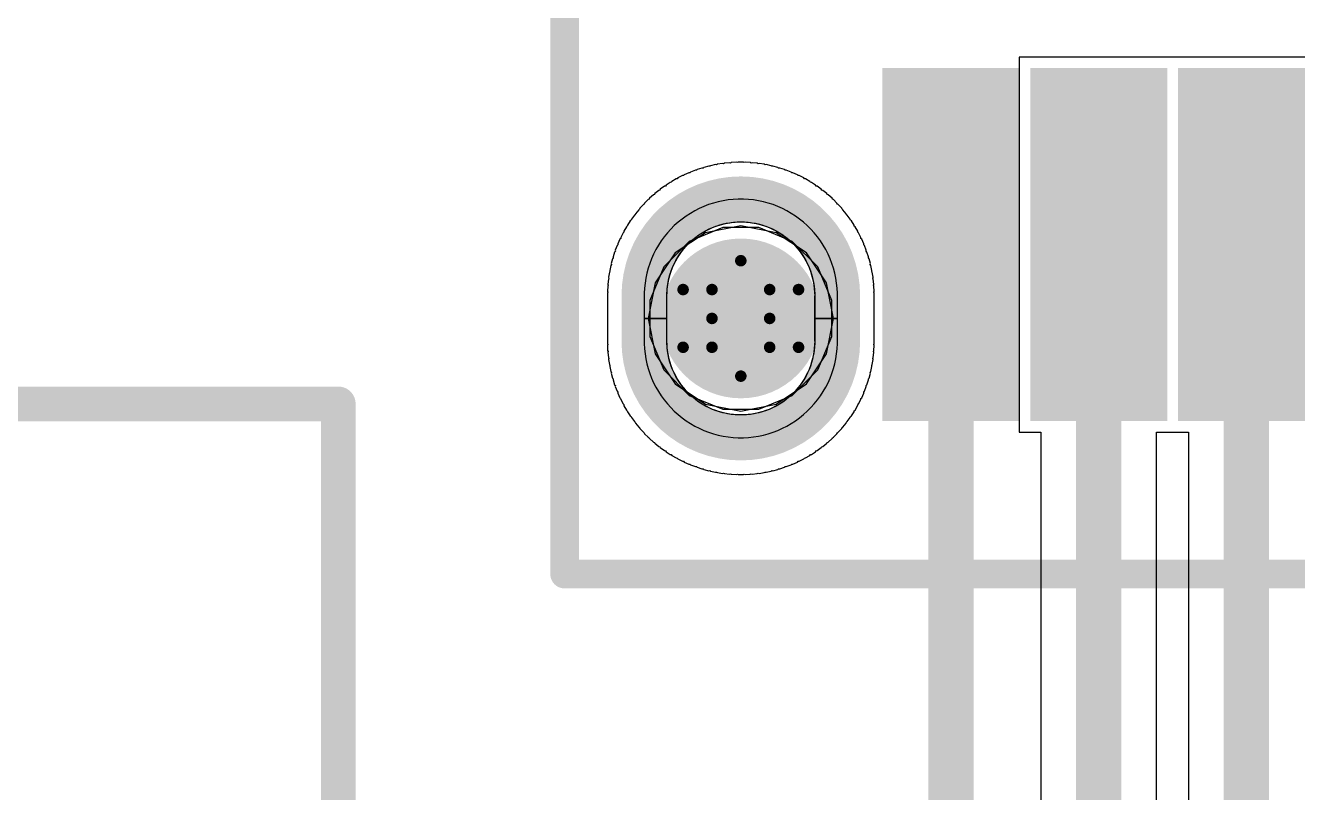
# Model space of a CAD drawing. Header units: inches. Extents: x 0 to 423, y -3 to 110.
# Drawn here: x 51.9 to 57.5, y 72.91 to 76.29 of the extents above; entities that cross this region are included whole.
import ezdxf

# ---------------------------------------------------------------- set-up
doc = ezdxf.new("R2010")
doc.units = ezdxf.units.IN
for name, color, linetype in [('Bottom Layer', 5, 'Continuous'), ('Bottom Solder', 6, 'Continuous'), ('Drill Drawing', 1, 'Continuous'), ('Mechanical 1', 6, 'Continuous'), ('Mechanical 13', 56, 'Continuous'), ('Mid Layer', 16, 'Continuous'), ('Mid Layer 2', 76, 'Continuous'), ('Multi-Layer', 9, 'Continuous'), ('Pad Holes', 156, 'Continuous'), ('Top Layer', 1, 'Continuous'), ('Top Overlay', 2, 'Continuous'), ('Top Paste', 8, 'Continuous'), ('Top Solder', 216, 'Continuous')]:
    doc.layers.add(name, color=color, linetype=linetype)

# ---------------------------------------------------------------- blocks, each defined once
blk = doc.blocks.new('CON_2078430004_MOL_1')
at = {"layer": 'Mechanical 13'}
for points in [[(-9.95, 3.076, 0.127, 0.127, 0), (-9.95, -4.224, 0.127, 0.127, 0)], [(2.45, -4.224, 0.127, 0.127, 0), (-9.95, -4.224, 0.127, 0.127, 0)]]:
    blk.add_lwpolyline(points, format="xyseb", dxfattribs=at)
blk.add_lwpolyline([(-9.9818, -4.224, 0.0635, 0.0635, 1), (-9.9183, -4.224, 0.0635, 0.0635, 1)], format="xyseb", close=True, dxfattribs=at)
blk.add_lwpolyline([(-9.9818, -4.224, 0.0635, 0.0635, 1), (-9.9183, -4.224, 0.0635, 0.0635, 1)], format="xyseb", close=True, dxfattribs=at)
at = {"layer": 'Top Overlay'}
for points in [[(-9.95, 3.076, 0.1524, 0.1524, 0), (-9.95, -4.224, 0.1524, 0.1524, 0)], [(2.45, -4.224, 0.1524, 0.1524, 0), (-9.95, -4.224, 0.1524, 0.1524, 0)]]:
    blk.add_lwpolyline(points, format="xyseb", dxfattribs=at)
blk.add_lwpolyline([(-9.9881, -4.224, 0.0762, 0.0762, 1), (-9.9119, -4.224, 0.0762, 0.0762, 1)], format="xyseb", close=True, dxfattribs=at)
blk.add_lwpolyline([(-9.9881, -4.224, 0.0762, 0.0762, 1), (-9.9119, -4.224, 0.0762, 0.0762, 1)], format="xyseb", close=True, dxfattribs=at)
blk = doc.blocks.new('MOLEX_0475890001_59')
at = {"layer": 'Bottom Layer'}
h = blk.add_hatch(color=5, dxfattribs=at)
edge = h.paths.add_edge_path()
edge.add_arc((2.225, 3), 0.25, 0, 360)
at = {"layer": 'Bottom Solder'}
h = blk.add_hatch(color=6, dxfattribs=at)
edge = h.paths.add_edge_path()
edge.add_arc((2.225, 3), 0.3516, 0, 360)
at = {"layer": 'Mid Layer'}
h = blk.add_hatch(color=16, dxfattribs=at)
edge = h.paths.add_edge_path()
edge.add_arc((2.225, 3), 0.25, 0, 360)
at = {"layer": 'Mid Layer 2'}
h = blk.add_hatch(color=76, dxfattribs=at)
edge = h.paths.add_edge_path()
edge.add_arc((2.225, 3), 0.25, 0, 360)
at = {"layer": 'Multi-Layer'}
h = blk.add_hatch(color=9, dxfattribs=at)
edge = h.paths.add_edge_path()
edge.add_arc((2.225, 3), 0.25, 0, 360)
at = {"layer": 'Pad Holes'}
h = blk.add_hatch(color=7, dxfattribs=at)
edge = h.paths.add_edge_path()
edge.add_arc((2.225, 3), 0.25, 0, 360)
at = {"layer": 'Top Layer'}
for points in [[(-0.2, 3.35), (0.2, 3.35), (0.2, 2), (-0.2, 2)], [(0.45, 3.35), (0.85, 3.35), (0.85, 2), (0.45, 2)], [(1.1, 3.35), (1.5, 3.35), (1.5, 2), (1.1, 2)]]:
    blk.add_hatch(color=1, dxfattribs=at).paths.add_polyline_path(points)
h = blk.add_hatch(color=1, dxfattribs=at)
edge = h.paths.add_edge_path()
edge.add_arc((2.225, 3), 0.25, 0, 360)
at = {"layer": 'Top Paste'}
for points in [[(-0.2, 3.35), (0.2, 3.35), (0.2, 2), (-0.2, 2)], [(0.45, 3.35), (0.85, 3.35), (0.85, 2), (0.45, 2)], [(1.1, 3.35), (1.5, 3.35), (1.5, 2), (1.1, 2)]]:
    blk.add_hatch(color=8, dxfattribs=at).paths.add_polyline_path(points)
at = {"layer": 'Top Solder'}
for points in [[(-0.3016, 3.4516), (0.3016, 3.4516), (0.3016, 1.8984), (-0.3016, 1.8984)], [(0.3484, 3.4516), (0.9516, 3.4516), (0.9516, 1.8984), (0.3484, 1.8984)], [(0.9984, 3.4516), (1.6016, 3.4516), (1.6016, 1.8984), (0.9984, 1.8984)]]:
    blk.add_hatch(color=216, dxfattribs=at).paths.add_polyline_path(points)
h = blk.add_hatch(color=216, dxfattribs=at)
edge = h.paths.add_edge_path()
edge.add_arc((2.225, 3), 0.3516, 0, 360)
at = {"layer": 'Mechanical 1'}
for points, format in [([(3, 4.125, 0.127, 0.127, 0), (-3, 4.125, 0.127, 0.127, 0)], "xyseb"), ([(3, 4.125, 0.127, 0.127, 0), (3, 1.375, 0.127, 0.127, 0)], "xyseb"), ([(1.9, 3.1, -0.414214), (2.225, 3.425)], "xyb"), ([(1.9, 3.1, -0.414214), (2.225, 3.425)], "xyb"), ([(2.225, 3.425, -0.414214), (2.55, 3.1)], "xyb"), ([(2.225, 3.425, -0.414214), (2.55, 3.1)], "xyb"), ([(2.225, 2.575, -0.414214), (1.9, 2.9)], "xyb"), ([(2.225, 2.575, -0.414214), (1.9, 2.9)], "xyb"), ([(2.55, 2.9, -0.414214), (2.225, 2.575)], "xyb"), ([(2.55, 2.9, -0.414214), (2.225, 2.575)], "xyb")]:
    blk.add_lwpolyline(points, format=format, dxfattribs=at)
for points, format in [([(2.9682, 4.125, 0.0635, 0.0635, 1), (3.0317, 4.125, 0.0635, 0.0635, 1)], "xyseb"), ([(2.9682, 4.125, 0.0635, 0.0635, 1), (3.0317, 4.125, 0.0635, 0.0635, 1)], "xyseb"), ([(2.225, 3.425, 1), (2.225, 3.425, 1)], "xyb"), ([(2.225, 3.425, 1), (2.225, 3.425, 1)], "xyb"), ([(2.225, 3.425, 1), (2.225, 3.425, 1)], "xyb"), ([(2.225, 3.425, 1), (2.225, 3.425, 1)], "xyb"), ([(1.9, 3.1, 1), (1.9, 3.1, 1)], "xyb"), ([(1.9, 3.1, 1), (1.9, 3.1, 1)], "xyb"), ([(1.9, 3.1, 1), (1.9, 3.1, 1)], "xyb"), ([(1.9, 3.1, 1), (1.9, 3.1, 1)], "xyb"), ([(2.55, 3.1, 1), (2.55, 3.1, 1)], "xyb"), ([(2.55, 3.1, 1), (2.55, 3.1, 1)], "xyb"), ([(2.55, 3.1, 1), (2.55, 3.1, 1)], "xyb"), ([(2.55, 3.1, 1), (2.55, 3.1, 1)], "xyb"), ([(1.9, 2.9, 1), (1.9, 2.9, 1)], "xyb"), ([(1.9, 2.9, 1), (1.9, 2.9, 1)], "xyb"), ([(1.9, 2.9, 1), (1.9, 2.9, 1)], "xyb"), ([(1.9, 2.9, 1), (1.9, 2.9, 1)], "xyb"), ([(2.55, 2.9, 1), (2.55, 2.9, 1)], "xyb"), ([(2.55, 2.9, 1), (2.55, 2.9, 1)], "xyb"), ([(2.55, 2.9, 1), (2.55, 2.9, 1)], "xyb"), ([(2.55, 2.9, 1), (2.55, 2.9, 1)], "xyb"), ([(2.225, 2.575, 1), (2.225, 2.575, 1)], "xyb"), ([(2.225, 2.575, 1), (2.225, 2.575, 1)], "xyb"), ([(2.225, 2.575, 1), (2.225, 2.575, 1)], "xyb"), ([(2.225, 2.575, 1), (2.225, 2.575, 1)], "xyb")]:
    blk.add_lwpolyline(points, format=format, close=True, dxfattribs=at)
for points in [[(1.9, 3.1), (1.9, 2.9)], [(1.9, 3.1), (1.9, 2.9)], [(2.55, 3.1), (2.55, 2.9)], [(2.55, 3.1), (2.55, 2.9)]]:
    blk.add_lwpolyline(points, dxfattribs=at)
at = {"layer": 'Top Layer'}
for p, q in [((2.0221, 3.4736), (2.0029, 3.4625)), ((2.042, 3.4837), (2.0221, 3.4736)), ((2.0623, 3.4928), (2.042, 3.4837)), ((2.0831, 3.5008), (2.0623, 3.4928)), ((2.1043, 3.5076), (2.0831, 3.5008)), ((2.1257, 3.5134), (2.1043, 3.5076)), ((2.1475, 3.518), (2.1257, 3.5134)), ((2.1695, 3.5215), (2.1475, 3.518)), ((2.1916, 3.5238), (2.1695, 3.5215)), ((2.2139, 3.525), (2.1916, 3.5238)), ((2.2361, 3.525), (2.2139, 3.525)), ((2.2584, 3.5238), (2.2361, 3.525)), ((2.2805, 3.5215), (2.2584, 3.5238)), ((2.3025, 3.518), (2.2805, 3.5215)), ((2.3242, 3.5134), (2.3025, 3.518)), ((2.3458, 3.5076), (2.3242, 3.5134)), ((2.3669, 3.5008), (2.3458, 3.5076)), ((2.3877, 3.4928), (2.3669, 3.5008)), ((2.408, 3.4837), (2.3877, 3.4928)), ((2.4279, 3.4736), (2.408, 3.4837)), ((2.4471, 3.4625), (2.4279, 3.4736)), ((1.9489, 3.4233), (1.9324, 3.4084)), ((1.9662, 3.4373), (1.9489, 3.4233)), ((1.9842, 3.4504), (1.9662, 3.4373)), ((2.0029, 3.4625), (1.9842, 3.4504)), ((2.1327, 3.4117), (2.1491, 3.4161)), ((2.1491, 3.4161), (2.1657, 3.4197)), ((2.1657, 3.4197), (2.1826, 3.4223)), ((2.1826, 3.4223), (2.1995, 3.4241)), ((2.1995, 3.4241), (2.2165, 3.425)), ((2.2165, 3.425), (2.2335, 3.425)), ((2.2335, 3.425), (2.2505, 3.4241)), ((2.2505, 3.4241), (2.2674, 3.4223)), ((2.2674, 3.4223), (2.2842, 3.4197)), ((2.2842, 3.4197), (2.3009, 3.4161)), ((2.3009, 3.4161), (2.3173, 3.4117)), ((2.4658, 3.4504), (2.4471, 3.4625)), ((2.4838, 3.4373), (2.4658, 3.4504)), ((2.5011, 3.4233), (2.4838, 3.4373)), ((2.5177, 3.4084), (2.5011, 3.4233)), ((1.9017, 3.3761), (1.8877, 3.3588)), ((1.9166, 3.3927), (1.9017, 3.3761)), ((1.9324, 3.4084), (1.9166, 3.3927)), ((2.0271, 3.3579), (2.0408, 3.3679)), ((2.0408, 3.3679), (2.0551, 3.3772)), ((2.0551, 3.3772), (2.0699, 3.3857)), ((2.0699, 3.3857), (2.085, 3.3934)), ((2.085, 3.3934), (2.1006, 3.4004)), ((2.1006, 3.4004), (2.1165, 3.4065)), ((2.1165, 3.4065), (2.1327, 3.4117)), ((2.3173, 3.4117), (2.3335, 3.4065)), ((2.3335, 3.4065), (2.3494, 3.4004)), ((2.3494, 3.4004), (2.365, 3.3934)), ((2.365, 3.3934), (2.3801, 3.3857)), ((2.3801, 3.3857), (2.3949, 3.3772)), ((2.3949, 3.3772), (2.4091, 3.3679)), ((2.4091, 3.3679), (2.4229, 3.3579)), ((2.5334, 3.3927), (2.5177, 3.4084)), ((2.5483, 3.3761), (2.5334, 3.3927)), ((2.5623, 3.3588), (2.5483, 3.3761)), ((1.8625, 3.3221), (1.8514, 3.3029)), ((1.8746, 3.3408), (1.8625, 3.3221)), ((1.8877, 3.3588), (1.8746, 3.3408)), ((1.9671, 3.2979), (1.9778, 3.3111)), ((1.9778, 3.3111), (1.9892, 3.3238)), ((1.9892, 3.3238), (2.0012, 3.3358)), ((2.0012, 3.3358), (2.0139, 3.3472)), ((2.0139, 3.3472), (2.0271, 3.3579)), ((2.4229, 3.3579), (2.4361, 3.3472)), ((2.4361, 3.3472), (2.4488, 3.3358)), ((2.4488, 3.3358), (2.4608, 3.3238)), ((2.4608, 3.3238), (2.4722, 3.3111)), ((2.4722, 3.3111), (2.4829, 3.2979)), ((2.5754, 3.3408), (2.5623, 3.3588)), ((2.5875, 3.3221), (2.5754, 3.3408)), ((2.5986, 3.3029), (2.5875, 3.3221)), ((1.8322, 3.2627), (1.8242, 3.2419)), ((1.8413, 3.283), (1.8322, 3.2627)), ((1.8514, 3.3029), (1.8413, 3.283)), ((1.9316, 3.24), (1.9393, 3.2551)), ((1.9393, 3.2551), (1.9478, 3.2699)), ((1.9478, 3.2699), (1.9571, 3.2841)), ((1.9571, 3.2841), (1.9671, 3.2979)), ((2.4829, 3.2979), (2.4929, 3.2841)), ((2.4929, 3.2841), (2.5022, 3.2699)), ((2.5022, 3.2699), (2.5107, 3.2551)), ((2.5107, 3.2551), (2.5184, 3.24)), ((2.6087, 3.283), (2.5986, 3.3029)), ((2.6178, 3.2627), (2.6087, 3.283)), ((2.6258, 3.2419), (2.6178, 3.2627)), ((1.8116, 3.1992), (1.807, 3.1775)), ((1.8174, 3.2208), (1.8116, 3.1992)), ((1.8242, 3.2419), (1.8174, 3.2208)), ((1.9089, 3.1759), (1.9133, 3.1923)), ((1.9133, 3.1923), (1.9185, 3.2085)), ((1.9185, 3.2085), (1.9246, 3.2244)), ((1.9246, 3.2244), (1.9316, 3.24)), ((2.5184, 3.24), (2.5254, 3.2244)), ((2.5254, 3.2244), (2.5315, 3.2085)), ((2.5315, 3.2085), (2.5367, 3.1923)), ((2.5367, 3.1923), (2.5411, 3.1759)), ((2.6326, 3.2208), (2.6258, 3.2419)), ((2.6384, 3.1992), (2.6326, 3.2208)), ((2.643, 3.1775), (2.6384, 3.1992)), ((1.8035, 3.1555), (1.8012, 3.1334)), ((1.807, 3.1775), (1.8035, 3.1555)), ((1.9009, 3.1255), (1.9027, 3.1424)), ((1.9027, 3.1424), (1.9053, 3.1592)), ((1.9053, 3.1592), (1.9089, 3.1759)), ((2.5411, 3.1759), (2.5447, 3.1592)), ((2.5447, 3.1592), (2.5473, 3.1424)), ((2.5473, 3.1424), (2.5491, 3.1255)), ((2.6465, 3.1555), (2.643, 3.1775)), ((2.6488, 3.1333), (2.6465, 3.1555)), ((1.8012, 3.1334), (1.8, 3.1111)), ((1.8, 3.1111), (1.8, 3)), ((1.9, 3.1085), (1.9009, 3.1255)), ((1.9, 3), (1.9, 3.1085)), ((2.5491, 3.1255), (2.55, 3.1085)), ((2.55, 3.1085), (2.55, 3)), ((2.65, 3.1111), (2.6488, 3.1333)), ((2.65, 3), (2.65, 3.1111)), ((1.8, 3), (1.9, 3)), ((1.9, 3), (1.8, 3)), ((1.8, 3), (1.8, 2.8889)), ((1.9, 2.8915), (1.9, 3)), ((2.55, 3), (2.65, 3)), ((2.65, 3), (2.55, 3)), ((2.55, 3), (2.55, 2.8915)), ((2.65, 2.8889), (2.65, 3)), ((1.8, 2.8889), (1.8012, 2.8666)), ((1.8012, 2.8666), (1.8035, 2.8445)), ((1.9009, 2.8745), (1.9, 2.8915)), ((1.9027, 2.8576), (1.9009, 2.8745)), ((1.9053, 2.8408), (1.9027, 2.8576)), ((2.5473, 2.8576), (2.5447, 2.8408)), ((2.5491, 2.8745), (2.5473, 2.8576)), ((2.55, 2.8915), (2.5491, 2.8745)), ((2.6465, 2.8445), (2.6488, 2.8666)), ((2.6488, 2.8666), (2.65, 2.8889)), ((1.8035, 2.8445), (1.807, 2.8225)), ((1.807, 2.8225), (1.8116, 2.8007)), ((1.8116, 2.8007), (1.8174, 2.7793)), ((1.9089, 2.8241), (1.9053, 2.8408)), ((1.9133, 2.8077), (1.9089, 2.8241)), ((1.9185, 2.7915), (1.9133, 2.8077)), ((2.5367, 2.8077), (2.5315, 2.7915)), ((2.5411, 2.8241), (2.5367, 2.8077)), ((2.5447, 2.8408), (2.5411, 2.8241)), ((2.6326, 2.7793), (2.6384, 2.8007)), ((2.6384, 2.8007), (2.643, 2.8225)), ((2.643, 2.8225), (2.6465, 2.8445)), ((1.8174, 2.7793), (1.8242, 2.7581)), ((1.8242, 2.7581), (1.8322, 2.7373)), ((1.9246, 2.7756), (1.9185, 2.7915)), ((1.9316, 2.76), (1.9246, 2.7756)), ((1.9393, 2.7449), (1.9316, 2.76)), ((1.9478, 2.7301), (1.9393, 2.7449)), ((2.5107, 2.7449), (2.5022, 2.7301)), ((2.5184, 2.76), (2.5107, 2.7449)), ((2.5254, 2.7756), (2.5184, 2.76)), ((2.5315, 2.7915), (2.5254, 2.7756)), ((2.6178, 2.7373), (2.6258, 2.7581)), ((2.6258, 2.7581), (2.6326, 2.7793)), ((1.8322, 2.7373), (1.8413, 2.717)), ((1.8413, 2.717), (1.8514, 2.6971)), ((1.8514, 2.6971), (1.8625, 2.6779)), ((1.9571, 2.7158), (1.9478, 2.7301)), ((1.9671, 2.7021), (1.9571, 2.7158)), ((1.9778, 2.6889), (1.9671, 2.7021)), ((1.9892, 2.6762), (1.9778, 2.6889)), ((2.4722, 2.6889), (2.4608, 2.6762)), ((2.4829, 2.7021), (2.4722, 2.6889)), ((2.4929, 2.7159), (2.4829, 2.7021)), ((2.5022, 2.7301), (2.4929, 2.7159)), ((2.5875, 2.6779), (2.5986, 2.6971)), ((2.5986, 2.6971), (2.6087, 2.717)), ((2.6087, 2.717), (2.6178, 2.7373)), ((1.8625, 2.6779), (1.8746, 2.6592)), ((1.8746, 2.6592), (1.8877, 2.6412)), ((1.8877, 2.6412), (1.9017, 2.6239)), ((2.0012, 2.6642), (1.9892, 2.6762)), ((2.0139, 2.6528), (2.0012, 2.6642)), ((2.0271, 2.6421), (2.0139, 2.6528)), ((2.0409, 2.6321), (2.0271, 2.6421)), ((2.0551, 2.6228), (2.0409, 2.6321)), ((2.4091, 2.6321), (2.3949, 2.6228)), ((2.4229, 2.6421), (2.4091, 2.6321)), ((2.4361, 2.6528), (2.4229, 2.6421)), ((2.4488, 2.6642), (2.4361, 2.6528)), ((2.4608, 2.6762), (2.4488, 2.6642)), ((2.5483, 2.6239), (2.5623, 2.6412)), ((2.5623, 2.6412), (2.5754, 2.6592)), ((2.5754, 2.6592), (2.5875, 2.6779)), ((1.9017, 2.6239), (1.9166, 2.6074)), ((1.9166, 2.6074), (1.9324, 2.5916)), ((1.9324, 2.5916), (1.9489, 2.5767)), ((1.9489, 2.5767), (1.9662, 2.5627)), ((2.0699, 2.6143), (2.0551, 2.6228)), ((2.085, 2.6066), (2.0699, 2.6143)), ((2.1006, 2.5996), (2.085, 2.6066)), ((2.1165, 2.5935), (2.1006, 2.5996)), ((2.1327, 2.5883), (2.1165, 2.5935)), ((2.1491, 2.5839), (2.1327, 2.5883)), ((2.1658, 2.5803), (2.1491, 2.5839)), ((2.1826, 2.5777), (2.1658, 2.5803)), ((2.1995, 2.5759), (2.1826, 2.5777)), ((2.2165, 2.575), (2.1995, 2.5759)), ((2.2505, 2.5759), (2.2335, 2.575)), ((2.2674, 2.5777), (2.2505, 2.5759)), ((2.2842, 2.5803), (2.2674, 2.5777)), ((2.3009, 2.5839), (2.2842, 2.5803)), ((2.3173, 2.5883), (2.3009, 2.5839)), ((2.3335, 2.5935), (2.3173, 2.5883)), ((2.3494, 2.5996), (2.3335, 2.5935)), ((2.365, 2.6066), (2.3494, 2.5996)), ((2.3801, 2.6143), (2.365, 2.6066)), ((2.3949, 2.6228), (2.3801, 2.6143)), ((2.4838, 2.5627), (2.5011, 2.5767)), ((2.5011, 2.5767), (2.5177, 2.5916)), ((2.5177, 2.5916), (2.5334, 2.6074)), ((2.5334, 2.6074), (2.5483, 2.6239)), ((1.9662, 2.5627), (1.9842, 2.5496)), ((1.9842, 2.5496), (2.0029, 2.5375)), ((2.0029, 2.5375), (2.0221, 2.5264)), ((2.0221, 2.5264), (2.042, 2.5163)), ((2.2335, 2.575), (2.2165, 2.575)), ((2.408, 2.5163), (2.4279, 2.5264)), ((2.4279, 2.5264), (2.4471, 2.5375)), ((2.4471, 2.5375), (2.4658, 2.5496)), ((2.4658, 2.5496), (2.4838, 2.5627)), ((2.042, 2.5163), (2.0623, 2.5072)), ((2.0623, 2.5072), (2.0831, 2.4992)), ((2.0831, 2.4992), (2.1043, 2.4924)), ((2.1043, 2.4924), (2.1257, 2.4866)), ((2.1257, 2.4866), (2.1475, 2.482)), ((2.1475, 2.482), (2.1695, 2.4785)), ((2.1695, 2.4785), (2.1916, 2.4762)), ((2.1916, 2.4762), (2.2139, 2.475)), ((2.2139, 2.475), (2.2361, 2.475)), ((2.2361, 2.475), (2.2583, 2.4762)), ((2.2583, 2.4762), (2.2805, 2.4785)), ((2.2805, 2.4785), (2.3025, 2.482)), ((2.3025, 2.482), (2.3242, 2.4866)), ((2.3242, 2.4866), (2.3458, 2.4924)), ((2.3458, 2.4924), (2.3669, 2.4992)), ((2.3669, 2.4992), (2.3877, 2.5072)), ((2.3877, 2.5072), (2.408, 2.5163))]:
    blk.add_line(p, q, dxfattribs=at)
at = {"layer": 'Top Paste'}
for points in [[(1.85, 3.1, 0.1, 0.1, -0.414214), (2.225, 3.475, 0.1, 0.1, 0)], [(2.225, 3.475, 0.1, 0.1, -0.414214), (2.6, 3.1, 0.1, 0.1, 0)], [(1.85, 3.1, 0.1, 0.1, 0), (1.85, 2.9, 0.1, 0.1, 0)], [(2.6, 3.1, 0.1, 0.1, 0), (2.6, 2.9, 0.1, 0.1, 0)], [(2.225, 2.525, 0.1, 0.1, -0.414214), (1.85, 2.9, 0.1, 0.1, 0)], [(2.6, 2.9, 0.1, 0.1, -0.414214), (2.225, 2.525, 0.1, 0.1, 0)]]:
    blk.add_lwpolyline(points, format="xyseb", dxfattribs=at)
for points in [[(2.2, 3.475, 0.05, 0.05, 1), (2.25, 3.475, 0.05, 0.05, 1)], [(2.2, 3.475, 0.05, 0.05, 1), (2.25, 3.475, 0.05, 0.05, 1)], [(1.825, 3.1, 0.05, 0.05, 1), (1.875, 3.1, 0.05, 0.05, 1)], [(1.825, 3.1, 0.05, 0.05, 1), (1.875, 3.1, 0.05, 0.05, 1)], [(2.575, 3.1, 0.05, 0.05, 1), (2.625, 3.1, 0.05, 0.05, 1)], [(2.575, 3.1, 0.05, 0.05, 1), (2.625, 3.1, 0.05, 0.05, 1)], [(1.825, 2.9, 0.05, 0.05, 1), (1.875, 2.9, 0.05, 0.05, 1)], [(1.825, 2.9, 0.05, 0.05, 1), (1.875, 2.9, 0.05, 0.05, 1)], [(2.575, 2.9, 0.05, 0.05, 1), (2.625, 2.9, 0.05, 0.05, 1)], [(2.575, 2.9, 0.05, 0.05, 1), (2.625, 2.9, 0.05, 0.05, 1)], [(2.2, 2.525, 0.05, 0.05, 1), (2.25, 2.525, 0.05, 0.05, 1)], [(2.2, 2.525, 0.05, 0.05, 1), (2.25, 2.525, 0.05, 0.05, 1)]]:
    blk.add_lwpolyline(points, format="xyseb", close=True, dxfattribs=at)
at = {"layer": 'Top Solder'}
for points in [[(1.8, 3.1, 0.2, 0.2, -0.414214), (2.225, 3.525, 0.2, 0.2, 0)], [(2.225, 3.525, 0.2, 0.2, -0.414214), (2.65, 3.1, 0.2, 0.2, 0)], [(1.8, 3.1, 0.2, 0.2, 0), (1.8, 2.9, 0.2, 0.2, 0)], [(2.65, 3.1, 0.2, 0.2, 0), (2.65, 2.9, 0.2, 0.2, 0)], [(2.225, 2.475, 0.2, 0.2, -0.414214), (1.8, 2.9, 0.2, 0.2, 0)], [(2.65, 2.9, 0.2, 0.2, -0.414214), (2.225, 2.475, 0.2, 0.2, 0)]]:
    blk.add_lwpolyline(points, format="xyseb", dxfattribs=at)
for points in [[(2.175, 3.525, 0.1, 0.1, 1), (2.275, 3.525, 0.1, 0.1, 1)], [(2.175, 3.525, 0.1, 0.1, 1), (2.275, 3.525, 0.1, 0.1, 1)], [(1.75, 3.1, 0.1, 0.1, 1), (1.85, 3.1, 0.1, 0.1, 1)], [(1.75, 3.1, 0.1, 0.1, 1), (1.85, 3.1, 0.1, 0.1, 1)], [(2.6, 3.1, 0.1, 0.1, 1), (2.7, 3.1, 0.1, 0.1, 1)], [(2.6, 3.1, 0.1, 0.1, 1), (2.7, 3.1, 0.1, 0.1, 1)], [(1.75, 2.9, 0.1, 0.1, 1), (1.85, 2.9, 0.1, 0.1, 1)], [(1.75, 2.9, 0.1, 0.1, 1), (1.85, 2.9, 0.1, 0.1, 1)], [(2.6, 2.9, 0.1, 0.1, 1), (2.7, 2.9, 0.1, 0.1, 1)], [(2.6, 2.9, 0.1, 0.1, 1), (2.7, 2.9, 0.1, 0.1, 1)], [(2.175, 2.475, 0.1, 0.1, 1), (2.275, 2.475, 0.1, 0.1, 1)], [(2.175, 2.475, 0.1, 0.1, 1), (2.275, 2.475, 0.1, 0.1, 1)]]:
    blk.add_lwpolyline(points, format="xyseb", close=True, dxfattribs=at)

msp = doc.modelspace()

# ---------------------------------------------------------------- linework, layer by layer
at = {"layer": 'Bottom Layer'}
for p, q in [((55.045, 75.4078), (54.8889, 75.3768)), ((55.2011, 75.3768), (55.045, 75.4078)), ((54.8889, 75.3768), (54.7566, 75.2884)), ((55.3334, 75.2884), (55.2011, 75.3768)), ((54.7566, 75.2884), (54.6682, 75.1561)), ((55.4218, 75.1561), (55.3334, 75.2884)), ((54.6682, 75.1561), (54.6372, 75)), ((55.4529, 75), (55.4218, 75.1561)), ((54.6372, 75), (54.6682, 74.8439)), ((55.4218, 74.8439), (55.4529, 75)), ((54.6682, 74.8439), (54.7566, 74.7116)), ((55.3334, 74.7116), (55.4218, 74.8439)), ((54.7566, 74.7116), (54.8889, 74.6232)), ((55.2011, 74.6232), (55.3334, 74.7116)), ((54.8889, 74.6232), (55.045, 74.5921)), ((55.045, 74.5921), (55.2011, 74.6232))]:
    msp.add_line(p, q, dxfattribs=at)
at = {"layer": 'Drill Drawing'}
for points in [[(54.918, 75.127, 0.0508, 0.0508, 0), (55.045, 75.254, 0.0508, 0.0508, 0)], [(55.045, 75.254, 0.0508, 0.0508, 0), (55.172, 75.127, 0.0508, 0.0508, 0)], [(54.791, 75.127, 0.0508, 0.0508, 0), (54.918, 75, 0.0508, 0.0508, 0)], [(54.791, 75.127, 0.0508, 0.0508, 0), (54.918, 75.127, 0.0508, 0.0508, 0)], [(55.172, 75.127, 0.0508, 0.0508, 0), (55.299, 75.127, 0.0508, 0.0508, 0)], [(55.172, 75, 0.0508, 0.0508, 0), (55.299, 75.127, 0.0508, 0.0508, 0)], [(54.791, 74.873, 0.0508, 0.0508, 0), (54.918, 75, 0.0508, 0.0508, 0)], [(55.172, 75, 0.0508, 0.0508, 0), (55.299, 74.873, 0.0508, 0.0508, 0)], [(54.791, 74.873, 0.0508, 0.0508, 0), (54.918, 74.873, 0.0508, 0.0508, 0)], [(54.918, 74.873, 0.0508, 0.0508, 0), (55.045, 74.746, 0.0508, 0.0508, 0)], [(55.045, 74.746, 0.0508, 0.0508, 0), (55.172, 74.873, 0.0508, 0.0508, 0)], [(55.172, 74.873, 0.0508, 0.0508, 0), (55.299, 74.873, 0.0508, 0.0508, 0)]]:
    msp.add_lwpolyline(points, format="xyseb", dxfattribs=at)
for points in [[(55.0323, 75.254, 0.0254, 0.0254, 1), (55.0577, 75.254, 0.0254, 0.0254, 1)], [(55.0323, 75.254, 0.0254, 0.0254, 1), (55.0577, 75.254, 0.0254, 0.0254, 1)], [(54.7783, 75.127, 0.0254, 0.0254, 1), (54.8037, 75.127, 0.0254, 0.0254, 1)], [(54.7783, 75.127, 0.0254, 0.0254, 1), (54.8037, 75.127, 0.0254, 0.0254, 1)], [(54.9053, 75.127, 0.0254, 0.0254, 1), (54.9307, 75.127, 0.0254, 0.0254, 1)], [(54.9053, 75.127, 0.0254, 0.0254, 1), (54.9307, 75.127, 0.0254, 0.0254, 1)], [(55.1593, 75.127, 0.0254, 0.0254, 1), (55.1847, 75.127, 0.0254, 0.0254, 1)], [(55.1593, 75.127, 0.0254, 0.0254, 1), (55.1847, 75.127, 0.0254, 0.0254, 1)], [(55.2863, 75.127, 0.0254, 0.0254, 1), (55.3117, 75.127, 0.0254, 0.0254, 1)], [(55.2863, 75.127, 0.0254, 0.0254, 1), (55.3117, 75.127, 0.0254, 0.0254, 1)], [(54.9053, 75, 0.0254, 0.0254, 1), (54.9307, 75, 0.0254, 0.0254, 1)], [(54.9053, 75, 0.0254, 0.0254, 1), (54.9307, 75, 0.0254, 0.0254, 1)], [(55.1593, 75, 0.0254, 0.0254, 1), (55.1847, 75, 0.0254, 0.0254, 1)], [(55.1593, 75, 0.0254, 0.0254, 1), (55.1847, 75, 0.0254, 0.0254, 1)], [(54.7783, 74.873, 0.0254, 0.0254, 1), (54.8037, 74.873, 0.0254, 0.0254, 1)], [(54.7783, 74.873, 0.0254, 0.0254, 1), (54.8037, 74.873, 0.0254, 0.0254, 1)], [(54.9053, 74.873, 0.0254, 0.0254, 1), (54.9307, 74.873, 0.0254, 0.0254, 1)], [(54.9053, 74.873, 0.0254, 0.0254, 1), (54.9307, 74.873, 0.0254, 0.0254, 1)], [(55.1593, 74.873, 0.0254, 0.0254, 1), (55.1847, 74.873, 0.0254, 0.0254, 1)], [(55.1593, 74.873, 0.0254, 0.0254, 1), (55.1847, 74.873, 0.0254, 0.0254, 1)], [(55.2863, 74.873, 0.0254, 0.0254, 1), (55.3117, 74.873, 0.0254, 0.0254, 1)], [(55.2863, 74.873, 0.0254, 0.0254, 1), (55.3117, 74.873, 0.0254, 0.0254, 1)], [(55.0323, 74.746, 0.0254, 0.0254, 1), (55.0577, 74.746, 0.0254, 0.0254, 1)], [(55.0323, 74.746, 0.0254, 0.0254, 1), (55.0577, 74.746, 0.0254, 0.0254, 1)]]:
    msp.add_lwpolyline(points, format="xyseb", close=True, dxfattribs=at)
at = {"layer": 'Mid Layer'}
for p, q in [((55.045, 75.4078), (54.8889, 75.3768)), ((55.2011, 75.3768), (55.045, 75.4078)), ((54.8889, 75.3768), (54.7566, 75.2884)), ((55.3334, 75.2884), (55.2011, 75.3768)), ((54.7566, 75.2884), (54.6682, 75.1561)), ((55.4218, 75.1561), (55.3334, 75.2884)), ((54.6682, 75.1561), (54.6372, 75)), ((55.4529, 75), (55.4218, 75.1561)), ((54.6372, 75), (54.6682, 74.8439)), ((55.4218, 74.8439), (55.4529, 75)), ((54.6682, 74.8439), (54.7566, 74.7116)), ((55.3334, 74.7116), (55.4218, 74.8439)), ((54.7566, 74.7116), (54.8889, 74.6232)), ((55.2011, 74.6232), (55.3334, 74.7116)), ((54.8889, 74.6232), (55.045, 74.5921)), ((55.045, 74.5921), (55.2011, 74.6232))]:
    msp.add_line(p, q, dxfattribs=at)
at = {"layer": 'Mid Layer 2'}
for p, q in [((54.9655, 75.4), (54.8184, 75.3391)), ((55.1246, 75.4), (54.9655, 75.4)), ((55.2716, 75.3391), (55.1246, 75.4)), ((54.8184, 75.3391), (54.7059, 75.2266)), ((55.3841, 75.2266), (55.2716, 75.3391)), ((54.7059, 75.2266), (54.645, 75.0796)), ((55.445, 75.0796), (55.3841, 75.2266)), ((54.645, 75.0796), (54.645, 74.9204)), ((55.445, 74.9204), (55.445, 75.0796)), ((54.645, 74.9204), (54.7059, 74.7734)), ((55.3841, 74.7734), (55.445, 74.9204)), ((54.7059, 74.7734), (54.8184, 74.6609)), ((55.2716, 74.6609), (55.3841, 74.7734)), ((54.8184, 74.6609), (54.9655, 74.6)), ((55.1246, 74.6), (55.2716, 74.6609)), ((54.9655, 74.6), (55.1246, 74.6))]:
    msp.add_line(p, q, dxfattribs=at)
at = {"layer": 'Top Layer'}
for p, q in [((58.92, 76.15), (56.27, 76.15)), ((56.27, 76.15), (56.27, 74.5)), ((55.0254, 75.6871), (55.0032, 75.686)), ((55.0297, 75.6856), (55.0254, 75.6871)), ((55.0339, 75.6873), (55.0297, 75.6856)), ((55.0561, 75.6873), (55.0339, 75.6873)), ((55.0604, 75.6856), (55.0561, 75.6873)), ((55.0647, 75.6871), (55.0604, 75.6856)), ((55.0869, 75.6859), (55.0647, 75.6871)), ((54.796, 75.6321), (54.7928, 75.6287)), ((54.8163, 75.6411), (54.796, 75.6321)), ((54.8208, 75.6412), (54.8163, 75.6411)), ((54.8241, 75.6443), (54.8208, 75.6412)), ((54.8449, 75.6523), (54.8241, 75.6443)), ((54.8494, 75.6522), (54.8449, 75.6523)), ((54.8529, 75.6551), (54.8494, 75.6522)), ((54.8741, 75.662), (54.8529, 75.6551)), ((54.8786, 75.6617), (54.8741, 75.662)), ((54.8822, 75.6645), (54.8786, 75.6617)), ((54.9037, 75.6702), (54.8822, 75.6645)), ((54.9083, 75.6696), (54.9037, 75.6702)), ((54.912, 75.6722), (54.9083, 75.6696)), ((54.9338, 75.6768), (54.912, 75.6722)), ((54.9383, 75.676), (54.9338, 75.6768)), ((54.9421, 75.6784), (54.9383, 75.676)), ((54.9641, 75.6819), (54.9421, 75.6784)), ((54.9685, 75.6808), (54.9641, 75.6819)), ((54.9725, 75.683), (54.9685, 75.6808)), ((54.9947, 75.6853), (54.9725, 75.683)), ((54.9991, 75.684), (54.9947, 75.6853)), ((55.0032, 75.686), (54.9991, 75.684)), ((55.091, 75.684), (55.0869, 75.6859)), ((55.0953, 75.6853), (55.091, 75.684)), ((55.1174, 75.683), (55.0953, 75.6853)), ((55.1215, 75.6808), (55.1174, 75.683)), ((55.1259, 75.6819), (55.1215, 75.6808)), ((55.1479, 75.6784), (55.1259, 75.6819)), ((55.1518, 75.676), (55.1479, 75.6784)), ((55.1563, 75.6768), (55.1518, 75.676)), ((55.178, 75.6722), (55.1563, 75.6768)), ((55.1818, 75.6696), (55.178, 75.6722)), ((55.1863, 75.6702), (55.1818, 75.6696)), ((55.2078, 75.6645), (55.1863, 75.6702)), ((55.2114, 75.6617), (55.2078, 75.6645)), ((55.216, 75.662), (55.2114, 75.6617)), ((55.2371, 75.6552), (55.216, 75.662)), ((55.2406, 75.6522), (55.2371, 75.6552)), ((55.2451, 75.6523), (55.2406, 75.6522)), ((55.2659, 75.6443), (55.2451, 75.6523)), ((55.2692, 75.6412), (55.2659, 75.6443)), ((55.2737, 75.6411), (55.2692, 75.6412)), ((55.2941, 75.632), (55.2737, 75.6411)), ((55.2972, 75.6287), (55.2941, 75.632)), ((54.7088, 75.5817), (54.6907, 75.5686)), ((54.7132, 75.5828), (54.7088, 75.5817)), ((54.7158, 75.5865), (54.7132, 75.5828)), ((54.7344, 75.5986), (54.7158, 75.5865)), ((54.7389, 75.5995), (54.7344, 75.5986)), ((54.7417, 75.6031), (54.7389, 75.5995)), ((54.761, 75.6142), (54.7417, 75.6031)), ((54.7655, 75.6148), (54.761, 75.6142)), ((54.7685, 75.6183), (54.7655, 75.6148)), ((54.7883, 75.6284), (54.7685, 75.6183)), ((54.7928, 75.6287), (54.7883, 75.6284)), ((55.3018, 75.6284), (55.2972, 75.6287)), ((55.3216, 75.6182), (55.3018, 75.6284)), ((55.3246, 75.6148), (55.3216, 75.6182)), ((55.3291, 75.6142), (55.3246, 75.6148)), ((55.3483, 75.6031), (55.3291, 75.6142)), ((55.3511, 75.5995), (55.3483, 75.6031)), ((55.3555, 75.5987), (55.3511, 75.5995)), ((55.3742, 75.5865), (55.3555, 75.5987)), ((55.3768, 75.5828), (55.3742, 75.5865)), ((55.3813, 75.5817), (55.3768, 75.5828)), ((55.3993, 75.5686), (55.3813, 75.5817)), ((54.6376, 75.5232), (54.6218, 75.5074)), ((54.6418, 75.5249), (54.6376, 75.5232)), ((54.6437, 75.529), (54.6418, 75.5249)), ((54.6603, 75.5439), (54.6437, 75.529)), ((54.6646, 75.5454), (54.6603, 75.5439)), ((54.6667, 75.5494), (54.6646, 75.5454)), ((54.684, 75.5634), (54.6667, 75.5494)), ((54.6884, 75.5647), (54.684, 75.5634)), ((54.6907, 75.5686), (54.6884, 75.5647)), ((55.4016, 75.5647), (55.3993, 75.5686)), ((55.406, 75.5634), (55.4016, 75.5647)), ((55.4233, 75.5494), (55.406, 75.5634)), ((55.4255, 75.5454), (55.4233, 75.5494)), ((55.4297, 75.5439), (55.4255, 75.5454)), ((55.4463, 75.529), (55.4297, 75.5439)), ((55.4483, 75.5249), (55.4463, 75.529)), ((55.4525, 75.5232), (55.4483, 75.5249)), ((55.4682, 75.5074), (55.4525, 75.5232)), ((54.5956, 75.4783), (54.5816, 75.461)), ((54.5996, 75.4804), (54.5956, 75.4783)), ((54.6011, 75.4847), (54.5996, 75.4804)), ((54.616, 75.5013), (54.6011, 75.4847)), ((54.6201, 75.5032), (54.616, 75.5013)), ((54.6218, 75.5074), (54.6201, 75.5032)), ((55.47, 75.5032), (55.4682, 75.5074)), ((55.4741, 75.5013), (55.47, 75.5032)), ((55.489, 75.4847), (55.4741, 75.5013)), ((55.4905, 75.4804), (55.489, 75.4847)), ((55.4945, 75.4783), (55.4905, 75.4804)), ((55.5085, 75.461), (55.4945, 75.4783)), ((54.5463, 75.4105), (54.5455, 75.4061)), ((54.5585, 75.4292), (54.5463, 75.4105)), ((54.5622, 75.4318), (54.5585, 75.4292)), ((54.5633, 75.4362), (54.5622, 75.4318)), ((54.5764, 75.4542), (54.5633, 75.4362)), ((54.5803, 75.4566), (54.5764, 75.4542)), ((54.5816, 75.461), (54.5803, 75.4566)), ((55.5098, 75.4566), (55.5085, 75.461)), ((55.5136, 75.4543), (55.5098, 75.4566)), ((55.5267, 75.4363), (55.5136, 75.4543)), ((55.5278, 75.4318), (55.5267, 75.4363)), ((55.5316, 75.4292), (55.5278, 75.4318)), ((55.5437, 75.4105), (55.5316, 75.4292)), ((55.5445, 75.4061), (55.5437, 75.4105)), ((54.5163, 75.3522), (54.513, 75.349)), ((54.5166, 75.3568), (54.5163, 75.3522)), ((54.5267, 75.3766), (54.5166, 75.3568)), ((54.5302, 75.3795), (54.5267, 75.3766)), ((54.5308, 75.384), (54.5302, 75.3795)), ((54.5419, 75.4033), (54.5308, 75.384)), ((54.5455, 75.4061), (54.5419, 75.4033)), ((55.5481, 75.4033), (55.5445, 75.4061)), ((55.5593, 75.384), (55.5481, 75.4033)), ((55.5598, 75.3795), (55.5593, 75.384)), ((55.5633, 75.3765), (55.5598, 75.3795)), ((55.5734, 75.3567), (55.5633, 75.3765)), ((55.5738, 75.3522), (55.5734, 75.3567)), ((55.5771, 75.349), (55.5738, 75.3522)), ((54.4928, 75.2955), (54.4898, 75.2921)), ((54.5007, 75.3209), (54.4927, 75.3001)), ((54.4927, 75.3001), (54.4928, 75.2955)), ((54.5038, 75.3242), (54.5007, 75.3209)), ((54.5039, 75.3287), (54.5038, 75.3242)), ((54.513, 75.349), (54.5039, 75.3287)), ((55.5861, 75.3287), (55.5771, 75.349)), ((55.5863, 75.3242), (55.5861, 75.3287)), ((55.5894, 75.3209), (55.5863, 75.3242)), ((55.5973, 75.3001), (55.5894, 75.3209)), ((55.5972, 75.2955), (55.5973, 75.3001)), ((55.6002, 75.2921), (55.5972, 75.2955)), ((54.4805, 75.2628), (54.4748, 75.2413)), ((54.4748, 75.2413), (54.4754, 75.2368)), ((54.4833, 75.2664), (54.4805, 75.2628)), ((54.4898, 75.2921), (54.483, 75.2709)), ((54.483, 75.2709), (54.4833, 75.2664)), ((55.6071, 75.2709), (55.6002, 75.2921)), ((55.6067, 75.2664), (55.6071, 75.2709)), ((55.6095, 75.2628), (55.6067, 75.2664)), ((55.6152, 75.2413), (55.6095, 75.2628)), ((55.6146, 75.2367), (55.6152, 75.2413)), ((54.4666, 75.2029), (54.4631, 75.1809)), ((54.469, 75.2068), (54.4666, 75.2029)), ((54.4728, 75.233), (54.4682, 75.2112)), ((54.4682, 75.2112), (54.469, 75.2068)), ((54.4754, 75.2368), (54.4728, 75.233)), ((55.6172, 75.233), (55.6146, 75.2367)), ((55.6219, 75.2112), (55.6172, 75.233)), ((55.621, 75.2067), (55.6219, 75.2112)), ((55.6234, 75.2029), (55.621, 75.2067)), ((55.6269, 75.1809), (55.6234, 75.2029)), ((54.4591, 75.1419), (54.4579, 75.1197)), ((54.461, 75.1459), (54.4591, 75.1419)), ((54.462, 75.1724), (54.4597, 75.1503)), ((54.4597, 75.1503), (54.461, 75.1459)), ((54.4642, 75.1764), (54.462, 75.1724)), ((54.4631, 75.1809), (54.4642, 75.1764)), ((55.6258, 75.1765), (55.6269, 75.1809)), ((55.628, 75.1725), (55.6258, 75.1765)), ((55.6303, 75.1503), (55.628, 75.1725)), ((55.629, 75.1459), (55.6303, 75.1503)), ((55.631, 75.1418), (55.629, 75.1459)), ((55.6322, 75.1196), (55.631, 75.1418)), ((54.4594, 75.1153), (54.4577, 75.1111)), ((54.4577, 75.1111), (54.4577, 74.8889)), ((54.4579, 75.1197), (54.4594, 75.1153)), ((55.6306, 75.1153), (55.6322, 75.1196)), ((55.6324, 75.1111), (55.6306, 75.1153)), ((55.6324, 74.8889), (55.6324, 75.1111)), ((54.4577, 74.8889), (54.4594, 74.8847)), ((54.4594, 74.8847), (54.4579, 74.8804)), ((54.4579, 74.8804), (54.459, 74.8582)), ((54.459, 74.8582), (54.461, 74.854)), ((54.461, 74.854), (54.4597, 74.8496)), ((54.4597, 74.8496), (54.462, 74.8275)), ((55.628, 74.8276), (55.6303, 74.8497)), ((55.629, 74.854), (55.631, 74.8581)), ((55.6303, 74.8497), (55.629, 74.854)), ((55.6306, 74.8846), (55.6324, 74.8889)), ((55.6322, 74.8803), (55.6306, 74.8846)), ((55.631, 74.8581), (55.6322, 74.8803)), ((54.462, 74.8275), (54.4642, 74.8235)), ((54.4642, 74.8235), (54.4631, 74.8191)), ((54.4631, 74.8191), (54.4666, 74.7971)), ((54.4666, 74.7971), (54.469, 74.7932)), ((54.469, 74.7932), (54.4682, 74.7888)), ((55.621, 74.7932), (55.6234, 74.7971)), ((55.6219, 74.7887), (55.621, 74.7932)), ((55.6234, 74.7971), (55.6269, 74.8191)), ((55.6258, 74.8235), (55.628, 74.8276)), ((55.6269, 74.8191), (55.6258, 74.8235)), ((54.4682, 74.7888), (54.4728, 74.767)), ((54.4728, 74.767), (54.4754, 74.7632)), ((54.4754, 74.7632), (54.4748, 74.7587)), ((54.4748, 74.7587), (54.4805, 74.7372)), ((54.4805, 74.7372), (54.4833, 74.7336)), ((55.6067, 74.7336), (55.6095, 74.7372)), ((55.6095, 74.7372), (55.6152, 74.7587)), ((55.6146, 74.7632), (55.6172, 74.767)), ((55.6152, 74.7587), (55.6146, 74.7632)), ((55.6172, 74.767), (55.6219, 74.7887)), ((54.4833, 74.7336), (54.483, 74.729)), ((54.483, 74.729), (54.4898, 74.7079)), ((54.4898, 74.7079), (54.4928, 74.7044)), ((54.4928, 74.7044), (54.4927, 74.6999)), ((54.4927, 74.6999), (54.5007, 74.6791)), ((55.5894, 74.6791), (55.5973, 74.6999)), ((55.5972, 74.7044), (55.6002, 74.7079)), ((55.5973, 74.6999), (55.5972, 74.7044)), ((55.6002, 74.7079), (55.6071, 74.729)), ((55.6071, 74.729), (55.6067, 74.7336)), ((54.5007, 74.6791), (54.5038, 74.6758)), ((54.5038, 74.6758), (54.5039, 74.6713)), ((54.5039, 74.6713), (54.5129, 74.6509)), ((54.5129, 74.6509), (54.5162, 74.6478)), ((54.5162, 74.6478), (54.5166, 74.6433)), ((54.5166, 74.6433), (54.5267, 74.6234)), ((54.5267, 74.6234), (54.5302, 74.6205)), ((55.5633, 74.6234), (55.5734, 74.6432)), ((55.5734, 74.6432), (55.5737, 74.6478)), ((55.5737, 74.6478), (55.5771, 74.6509)), ((55.5771, 74.6509), (55.5861, 74.6712)), ((55.5861, 74.6712), (55.5862, 74.6758)), ((55.5862, 74.6758), (55.5894, 74.6791)), ((54.5302, 74.6205), (54.5308, 74.6159)), ((54.5308, 74.6159), (54.5419, 74.5967)), ((54.5419, 74.5967), (54.5455, 74.5939)), ((54.5455, 74.5939), (54.5464, 74.5894)), ((54.5464, 74.5894), (54.5585, 74.5707)), ((54.5585, 74.5707), (54.5622, 74.5682)), ((54.5622, 74.5682), (54.5633, 74.5637)), ((55.5267, 74.5637), (55.5278, 74.5682)), ((55.5278, 74.5682), (55.5316, 74.5708)), ((55.5316, 74.5708), (55.5437, 74.5895)), ((55.5437, 74.5895), (55.5445, 74.5939)), ((55.5445, 74.5939), (55.5481, 74.5967)), ((55.5481, 74.5967), (55.5592, 74.6159)), ((55.5592, 74.6159), (55.5598, 74.6204)), ((55.5598, 74.6204), (55.5633, 74.6234)), ((54.5633, 74.5637), (54.5764, 74.5457)), ((54.5764, 74.5457), (54.5803, 74.5433)), ((54.5803, 74.5433), (54.5816, 74.539)), ((54.5816, 74.539), (54.5956, 74.5217)), ((54.5956, 74.5217), (54.5996, 74.5195)), ((54.5996, 74.5195), (54.6011, 74.5152)), ((54.6011, 74.5152), (54.616, 74.4987)), ((55.4741, 74.4987), (55.489, 74.5152)), ((55.489, 74.5152), (55.4905, 74.5195)), ((55.4905, 74.5195), (55.4945, 74.5217)), ((55.4945, 74.5217), (55.5085, 74.539)), ((55.5085, 74.539), (55.5098, 74.5433)), ((55.5098, 74.5433), (55.5136, 74.5457)), ((55.5136, 74.5457), (55.5267, 74.5637)), ((54.616, 74.4987), (54.6201, 74.4967)), ((54.6201, 74.4967), (54.6218, 74.4925)), ((54.6218, 74.4925), (54.6376, 74.4768)), ((54.6376, 74.4768), (54.6418, 74.475)), ((54.6418, 74.475), (54.6437, 74.4709)), ((54.6437, 74.4709), (54.6603, 74.456)), ((54.6603, 74.456), (54.6646, 74.4545)), ((55.4255, 74.4545), (55.4297, 74.456)), ((55.4297, 74.456), (55.4463, 74.4709)), ((55.4463, 74.4709), (55.4483, 74.475)), ((55.4483, 74.475), (55.4525, 74.4768)), ((55.4525, 74.4768), (55.4682, 74.4925)), ((55.4682, 74.4925), (55.47, 74.4967)), ((55.47, 74.4967), (55.4741, 74.4987)), ((56.27, 74.5), (56.3651, 74.5)), ((56.3651, 74.5), (56.3651, 66.582)), ((56.8749, 66.4764), (56.8749, 74.5)), ((56.8749, 74.5), (57.0151, 74.5)), ((57.0151, 74.5), (57.0151, 65.6855)), ((54.6646, 74.4545), (54.6667, 74.4505)), ((54.6667, 74.4505), (54.684, 74.4365)), ((54.684, 74.4365), (54.6884, 74.4352)), ((54.6884, 74.4352), (54.6908, 74.4313)), ((54.6908, 74.4313), (54.7088, 74.4183)), ((54.7088, 74.4183), (54.7132, 74.4172)), ((54.7132, 74.4172), (54.7158, 74.4134)), ((54.7158, 74.4134), (54.7345, 74.4013)), ((54.7345, 74.4013), (54.7389, 74.4005)), ((54.7389, 74.4005), (54.7417, 74.3969)), ((55.3483, 74.3969), (55.3511, 74.4005)), ((55.3511, 74.4005), (55.3556, 74.4013)), ((55.3556, 74.4013), (55.3743, 74.4134)), ((55.3743, 74.4134), (55.3768, 74.4172)), ((55.3768, 74.4172), (55.3813, 74.4183)), ((55.3813, 74.4183), (55.3993, 74.4314)), ((55.3993, 74.4314), (55.4016, 74.4352)), ((55.4016, 74.4352), (55.406, 74.4365)), ((55.406, 74.4365), (55.4233, 74.4505)), ((55.4233, 74.4505), (55.4255, 74.4545)), ((54.7417, 74.3969), (54.761, 74.3858)), ((54.761, 74.3858), (54.7655, 74.3852)), ((54.7655, 74.3852), (54.7684, 74.3817)), ((54.7684, 74.3817), (54.7882, 74.3716)), ((54.7882, 74.3716), (54.7928, 74.3712)), ((54.7928, 74.3712), (54.796, 74.3679)), ((54.796, 74.3679), (54.8163, 74.3589)), ((54.8163, 74.3589), (54.8208, 74.3588)), ((54.8208, 74.3588), (54.8241, 74.3556)), ((54.8241, 74.3556), (54.8449, 74.3477)), ((54.8449, 74.3477), (54.8494, 74.3478)), ((54.8494, 74.3478), (54.8529, 74.3448)), ((54.8529, 74.3448), (54.8741, 74.3379)), ((55.216, 74.3379), (55.2371, 74.3448)), ((55.2371, 74.3448), (55.2406, 74.3478)), ((55.2406, 74.3478), (55.2451, 74.3477)), ((55.2451, 74.3477), (55.2659, 74.3556)), ((55.2659, 74.3556), (55.2692, 74.3587)), ((55.2692, 74.3587), (55.2737, 74.3589)), ((55.2737, 74.3589), (55.294, 74.3679)), ((55.294, 74.3679), (55.2972, 74.3712)), ((55.2972, 74.3712), (55.3017, 74.3716)), ((55.3017, 74.3716), (55.3216, 74.3817)), ((55.3216, 74.3817), (55.3245, 74.3851)), ((55.3245, 74.3851), (55.3291, 74.3857)), ((55.3291, 74.3857), (55.3483, 74.3969)), ((54.8741, 74.3379), (54.8786, 74.3383)), ((54.8786, 74.3383), (54.8823, 74.3355)), ((54.8823, 74.3355), (54.9038, 74.3298)), ((54.9038, 74.3298), (54.9083, 74.3303)), ((54.9083, 74.3303), (54.912, 74.3278)), ((54.912, 74.3278), (54.9338, 74.3231)), ((54.9338, 74.3231), (54.9382, 74.324)), ((54.9382, 74.324), (54.9421, 74.3216)), ((54.9421, 74.3216), (54.9641, 74.3181)), ((54.9641, 74.3181), (54.9686, 74.3192)), ((54.9686, 74.3192), (54.9726, 74.317)), ((54.9726, 74.317), (54.9947, 74.3147)), ((54.9947, 74.3147), (54.9991, 74.316)), ((54.9991, 74.316), (55.0031, 74.314)), ((55.0031, 74.314), (55.0254, 74.3128)), ((55.0254, 74.3128), (55.0297, 74.3144)), ((55.0297, 74.3144), (55.0339, 74.3126)), ((55.0339, 74.3126), (55.0561, 74.3126)), ((55.0561, 74.3126), (55.0603, 74.3144)), ((55.0603, 74.3144), (55.0646, 74.3128)), ((55.0646, 74.3128), (55.0868, 74.314)), ((55.0868, 74.314), (55.091, 74.316)), ((55.091, 74.316), (55.0954, 74.3147)), ((55.0954, 74.3147), (55.1175, 74.317)), ((55.1175, 74.317), (55.1215, 74.3192)), ((55.1215, 74.3192), (55.1259, 74.3181)), ((55.1259, 74.3181), (55.1479, 74.3216)), ((55.1479, 74.3216), (55.1518, 74.324)), ((55.1518, 74.324), (55.1562, 74.3231)), ((55.1562, 74.3231), (55.178, 74.3278)), ((55.178, 74.3278), (55.1818, 74.3303)), ((55.1818, 74.3303), (55.1863, 74.3298)), ((55.1863, 74.3298), (55.2078, 74.3355)), ((55.2078, 74.3355), (55.2114, 74.3383)), ((55.2114, 74.3383), (55.216, 74.3379))]:
    msp.add_line(p, q, dxfattribs=at)
for points in [[(55.97, 66.8516, 0.2, 0.2, 0), (55.97, 75.325, 0.2, 0.2, 0)], [(56.62, 66.4764, 0.2, 0.2, 0), (56.62, 75.325, 0.2, 0.2, 0)], [(57.27, 65.5799, 0.2, 0.2, 0), (57.27, 75.325, 0.2, 0.2, 0)]]:
    msp.add_lwpolyline(points, format="xyseb", dxfattribs=at)
for points in [[(55.92, 75.325, 0.1, 0.1, 1), (56.02, 75.325, 0.1, 0.1, 1)], [(56.57, 75.325, 0.1, 0.1, 1), (56.67, 75.325, 0.1, 0.1, 1)], [(57.22, 75.325, 0.1, 0.1, 1), (57.32, 75.325, 0.1, 0.1, 1)]]:
    msp.add_lwpolyline(points, format="xyseb", close=True, dxfattribs=at)

# ---------------------------------------------------------------- block references
at = {"rotation": 180}
for name, p in [('MOLEX_0475890001_59', (57.27, 78)), ('CON_2078430004_MOL_1', (43.3237, 70.3999))]:
    msp.add_blockref(name, p, dxfattribs=at)

doc.saveas('drawing.dxf')
